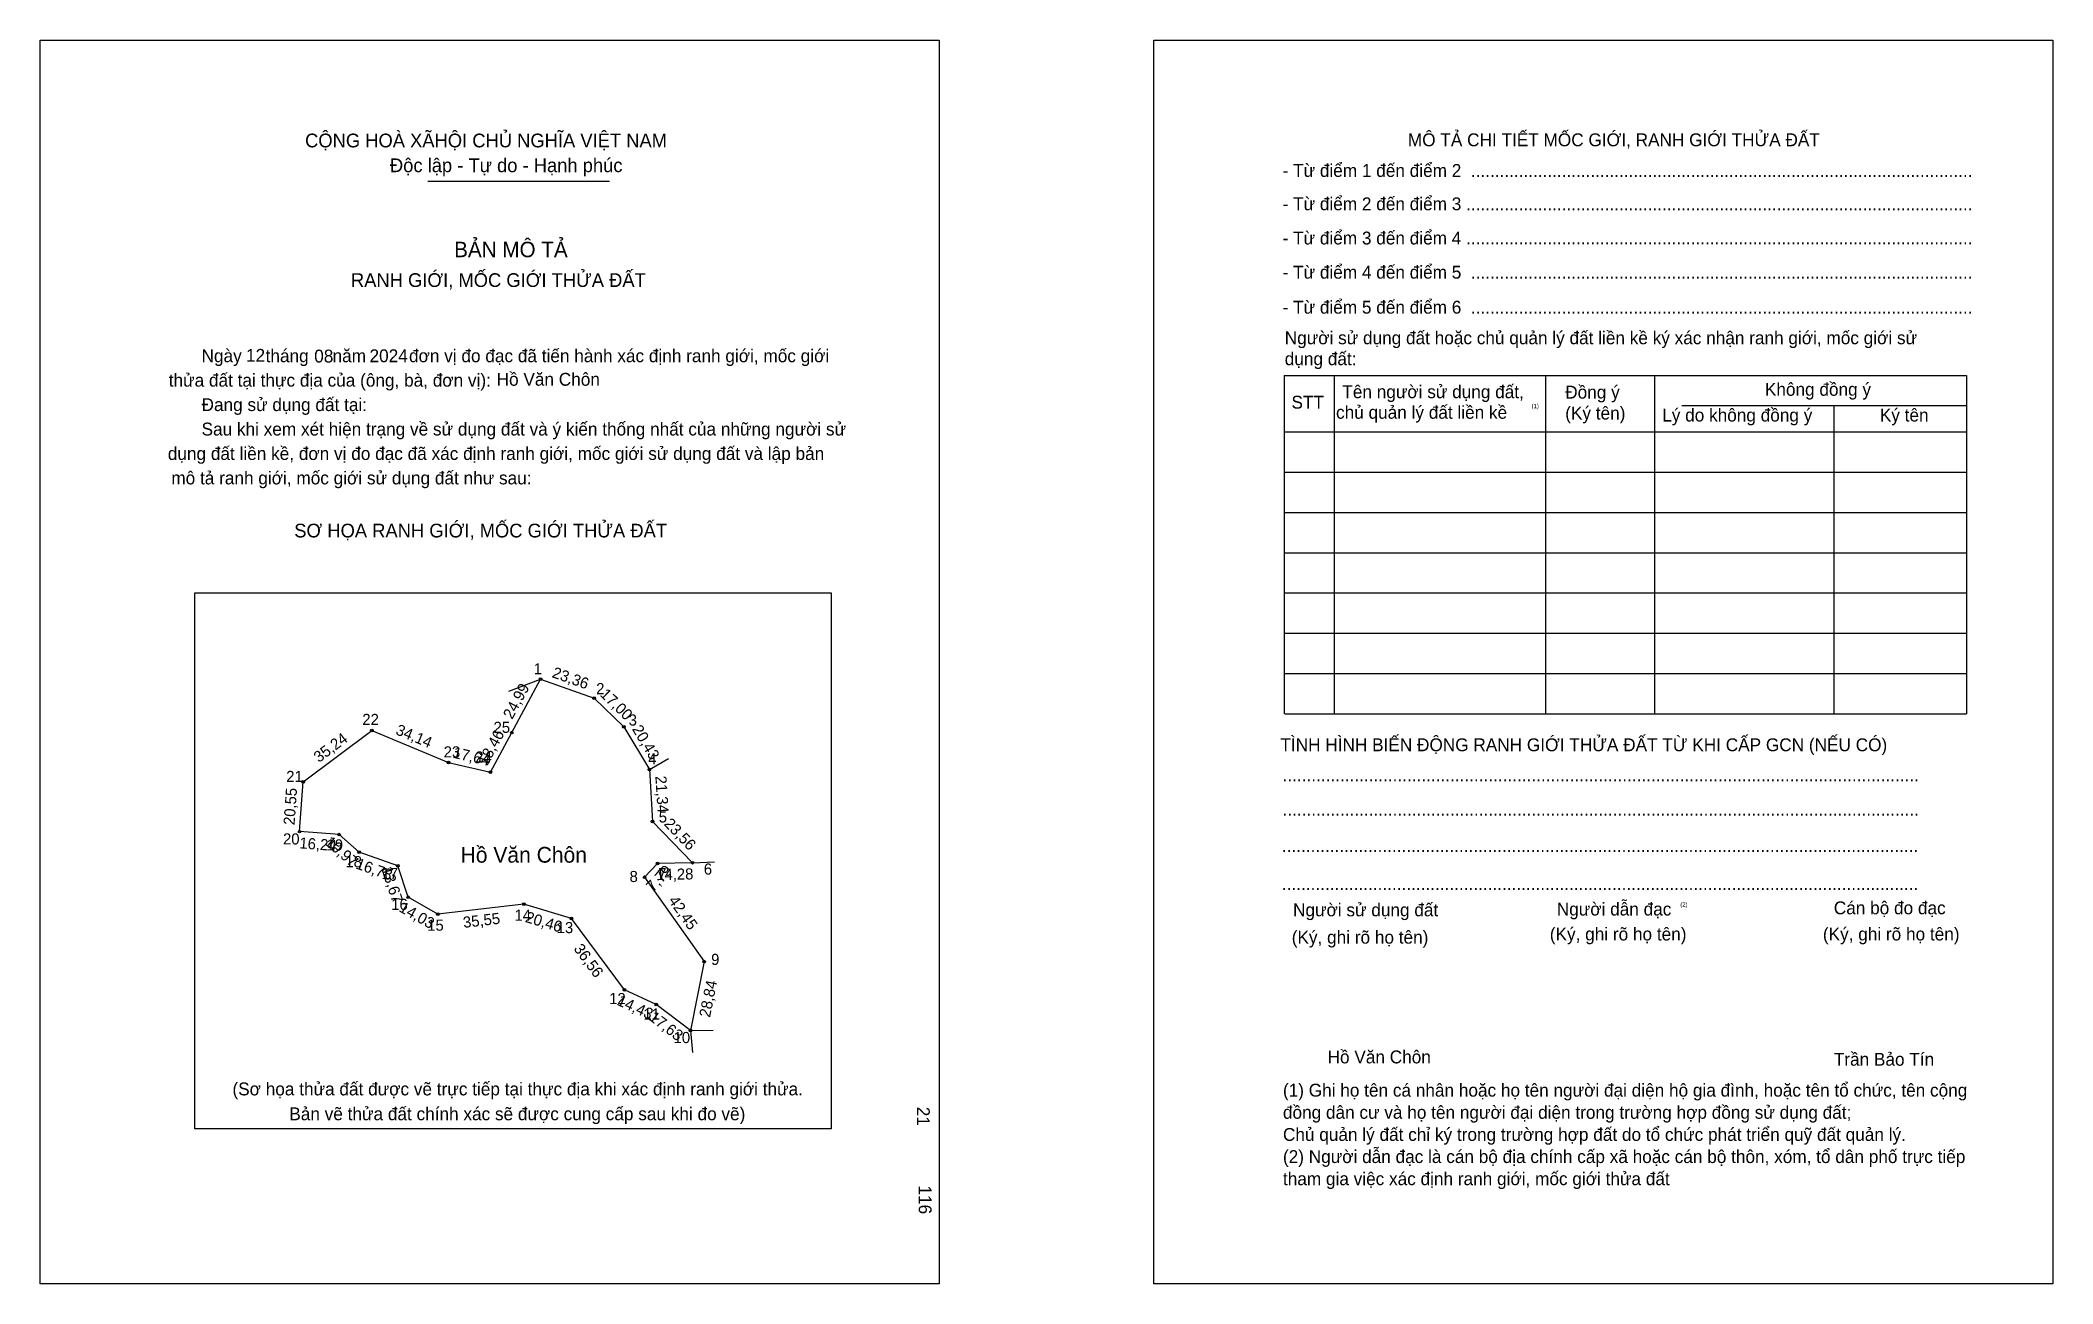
# Model space of a CAD drawing. Extents: x 547796 to 548623, y 1824743 to 1825254.
import ezdxf

# ---------------------------------------------------------------- set-up
doc = ezdxf.new("R2010")
doc.units = 0
for name, color, linetype in [('bmtKhungInTrang1', 7, 'Continuous'), ('bmtKhungInTrang2', 7, 'Continuous'), ('bmtNoiDung', 7, 'Continuous'), ('bmtTemplate', 7, 'Continuous'), ('CanhThua', 7, 'Continuous'), ('ChieuDaiCanhThua', 7, 'Continuous'), ('MocDinhThua', 7, 'Continuous'), ('RauThua', 7, 'Continuous'), ('SoHieuDinhThua', 7, 'Continuous'), ('TenChuSuDung', 7, 'Continuous')]:
    doc.layers.add(name, color=color, linetype=linetype)

msp = doc.modelspace()

# ---------------------------------------------------------------- linework, layer by layer
at = {"layer": 'bmtKhungInTrang1'}
msp.add_lwpolyline([(547796.35, 1825254.25), (548165.86, 1825254.25), (548165.86, 1824743.17), (547796.35, 1824743.17)], close=True, dxfattribs=at)
at = {"layer": 'bmtKhungInTrang2'}
msp.add_lwpolyline([(548253.98, 1825254.25), (548623.48, 1825254.25), (548623.48, 1824743.17), (548253.98, 1824743.17)], close=True, dxfattribs=at)
at = {"layer": 'bmtTemplate'}
for p, q in [((547955.59, 1825196.33), (548030.31, 1825196.33)), ((548328.1, 1825116.4), (548328.1, 1824977.46)), ((548415.03, 1825116.4), (548415.03, 1824977.46)), ((548459.74, 1825116.57), (548459.74, 1824977.46)), ((548588.1, 1825116.4), (548588.1, 1824977.46)), ((548471.09, 1825104.16), (548588.1, 1825104.16)), ((548307.84, 1825093.24), (548588.1, 1825093.24)), ((548307.84, 1825076.7), (548588.1, 1825076.7)), ((548307.84, 1825060.16), (548588.1, 1825060.16)), ((548307.84, 1825043.62), (548588.1, 1825043.62)), ((548307.84, 1825027.08), (548588.1, 1825027.08)), ((548307.84, 1825010.54), (548588.1, 1825010.54)), ((548307.84, 1824994), (548588.1, 1824994)), ((548307.84, 1824977.46), (548588.1, 1824977.46))]:
    msp.add_line(p, q, dxfattribs=at)
for points in [[(548307.66, 1825116.4), (548588.1, 1825116.4)], [(548307.66, 1825116.4), (548307.66, 1824977.46)], [(548533.56, 1825104), (548533.56, 1824977.46)]]:
    msp.add_lwpolyline(points, dxfattribs=at)
msp.add_lwpolyline([(547859.92, 1824806.83), (547859.92, 1825027.07), (548121.38, 1825027.07), (548121.38, 1824806.83)], close=True, dxfattribs=at)
at = {"layer": 'CanhThua'}
for p, q in [((547990.11, 1824969.69), (548002.01, 1824991.67)), ((548002.01, 1824991.67), (548024.03, 1824983.88)), ((548024.03, 1824983.88), (548036.24, 1824972.04)), ((547904.41, 1824949.5), (547932.66, 1824970.57)), ((547932.66, 1824970.57), (547964.17, 1824957.42)), ((547981.36, 1824953.44), (547990.11, 1824969.69)), ((548036.24, 1824972.04), (548046.69, 1824954.49)), ((547964.17, 1824957.42), (547981.36, 1824953.44)), ((548046.69, 1824954.49), (548048.03, 1824933.19)), ((547902.97, 1824928.99), (547904.41, 1824949.5)), ((547919.16, 1824927.75), (547902.97, 1824928.99)), ((548048.03, 1824933.19), (548064.37, 1824916.22)), ((547927.47, 1824920.59), (547919.16, 1824927.75)), ((547943.29, 1824914.98), (547927.47, 1824920.59)), ((547947.55, 1824901.99), (547943.29, 1824914.98)), ((548050.1, 1824915.89), (548044.75, 1824910.23)), ((548064.37, 1824916.22), (548050.1, 1824915.89)), ((548044.75, 1824910.23), (548069.24, 1824875.55)), ((547959.73, 1824895.04), (547947.55, 1824901.99)), ((547995.04, 1824899.19), (547959.73, 1824895.04)), ((548014.64, 1824893.29), (547995.04, 1824899.19)), ((548036.42, 1824863.93), (548014.64, 1824893.29)), ((548069.24, 1824875.55), (548063.58, 1824847.28)), ((548049.55, 1824857.95), (548036.42, 1824863.93)), ((548063.58, 1824847.28), (548049.55, 1824857.95))]:
    msp.add_line(p, q, dxfattribs=at)
at = {"layer": 'MocDinhThua'}
for centre in [(548002.01, 1824991.67), (548024.03, 1824983.88), (547932.66, 1824970.57), (547990.11, 1824969.69), (548036.24, 1824972.04), (547964.17, 1824957.42), (547981.36, 1824953.44), (548046.69, 1824954.49), (547904.41, 1824949.5), (547902.97, 1824928.99), (547919.16, 1824927.75), (548048.03, 1824933.19), (547927.47, 1824920.59), (547943.29, 1824914.98), (548050.1, 1824915.89), (548064.37, 1824916.22), (548044.75, 1824910.23), (547947.55, 1824901.99), (547959.73, 1824895.04), (547995.04, 1824899.19), (548014.64, 1824893.29), (548069.24, 1824875.55), (548036.42, 1824863.93), (548049.55, 1824857.95), (548063.58, 1824847.28)]:
    msp.add_circle(centre, 0.548, dxfattribs=at)
at = {"layer": 'RauThua'}
for p, q in [((547988.92, 1824986.68), (548002.01, 1824991.67)), ((548046.69, 1824954.49), (548054.57, 1824959.1)), ((548064.37, 1824916.22), (548073.48, 1824916.54)), ((548063.58, 1824847.28), (548072.91, 1824847.33)), ((548063.58, 1824847.28), (548064.38, 1824838.22))]:
    msp.add_line(p, q, dxfattribs=at)

# ---------------------------------------------------------------- texts
at = {"layer": 'bmtNoiDung'}
for s, p in [('12', (547880.91, 1825122.1)), ('08', (547908.95, 1825121.8)), ('2024', (547931.69, 1825121.92)), ('Hồ Văn Chôn', (547983.92, 1825112.26)), ('Hồ Văn Chôn', (548325.44, 1824833.75))]:
    msp.add_text(s, height=5.287, dxfattribs=at).set_placement(p)
for s, p in [('21', (548156.66, 1824815.92)), ('116', (548157.41, 1824783.57))]:
    msp.add_text(s, height=5.287, rotation=270, dxfattribs=at).set_placement(p)
at = {"layer": 'bmtTemplate'}
for s, height, p in [('CỘNG HOÀ XÃHỘI CHỦ NGHĨA VIỆT NAM', 5.6394, (547905.2, 1825210.23)), ('MÔ TẢ CHI TIẾT MỐC GIỚI, RANH GIỚI THỬA ĐẤT', 5.285, (548358.45, 1825210.68)), ('Độc lập - Tự do - Hạnh phúc', 5.6394, (547940.07, 1825200.03)), ('- Từ điểm 1 đến điểm 2  .........................................................................................................', 5.28496, (548306.94, 1825198.08)), ('- Từ điểm 2 đến điểm 3 ..........................................................................................................', 5.28496, (548306.94, 1825184.38)), ('- Từ điểm 3 đến điểm 4 ..........................................................................................................', 5.28496, (548306.94, 1825170.32)), ('BẢN MÔ TẢ', 6.344, (547966.47, 1825165.08)), ('RANH GIỚI, MỐC GIỚI THỬA ĐẤT', 5.6394, (547924.05, 1825152.85)), ('- Từ điểm 4 đến điểm 5  .........................................................................................................', 5.28496, (548306.94, 1825156.27)), ('- Từ điểm 5 đến điểm 6  .........................................................................................................', 5.28496, (548306.94, 1825141.88)), ('Người sử dụng đất hoặc chủ quản lý đất liền kề ký xác nhận ranh giới, mốc giới sử', 5.285, (548307.84, 1825129.3)), ('Ngày     tháng     năm         đơn vị đo đạc đã tiến hành xác định ranh giới, mốc giới ', 5.287, (547862.65, 1825121.92)), ('dụng đất:', 5.285, (548307.84, 1825120.7)), ('thửa đất tại thực địa của (ông, bà, đơn vị):', 5.287, (547849.17, 1825111.88)), ('Tên người sử dụng đất,', 5.285, (548331.51, 1825107.14)), ('Đồng ý', 5.285, (548423.11, 1825106.98)), ('Không đồng ý', 5.285, (548505.18, 1825108.13)), ('Đang sử dụng đất tại:', 5.287, (547862.65, 1825101.84)), ('STT', 5.285, (548310.6, 1825102.84)), ('chủ quản lý đất liền kề', 5.285, (548328.92, 1825098.69)), ('(1)', 1.762, (548409.3, 1825103.03)), ('(Ký tên)', 5.285, (548423.11, 1825098.37)), ('Lý do không đồng ý', 5.285, (548462.98, 1825097.55)), ('Ký tên', 5.285, (548552.41, 1825097.55)), ('Sau khi xem xét hiện trạng về sử dụng đất và ý kiến thống nhất của những người sử ', 5.287, (547862.65, 1825091.8)), ('dụng đất liền kề, đơn vị đo đạc đã xác định ranh giới, mốc giới sử dụng đất và lập bản', 5.287, (547848.78, 1825081.75)), ('mô tả ranh giới, mốc giới sử dụng đất như sau:', 5.287, (547850.23, 1825071.71)), ('SƠ HỌA RANH GIỚI, MỐC GIỚI THỬA ĐẤT', 5.6394, (547900.75, 1825049.9)), ('TÌNH HÌNH BIẾN ĐỘNG RANH GIỚI THỬA ĐẤT TỪ KHI CẤP GCN (NẾU CÓ)', 5.285, (548306.05, 1824962.04)), ('.....................................................................................................................................', 5.29289, (548306.94, 1824949.6)), ('.....................................................................................................................................', 5.29289, (548306.94, 1824935.54)), ('.....................................................................................................................................', 5.29289, (548306.67, 1824920.66)), ('.....................................................................................................................................', 5.29289, (548306.67, 1824904.94)), ('Người sử dụng đất', 5.285, (548311.25, 1824894.19)), ('Người dẫn đạc', 5.285, (548419.65, 1824894.52)), ('(2)', 1.762, (548470.4, 1824898.17)), ('Cán bộ đo đạc', 5.285, (548533.5, 1824895.02)), ('(Ký, ghi rõ họ tên)', 5.285, (548310.71, 1824882.95)), ('(Ký, ghi rõ họ tên)', 5.285, (548416.78, 1824884.27)), ('(Ký, ghi rõ họ tên)', 5.285, (548529.01, 1824884.27)), ('Trần Bảo Tín', 5.285, (548533.5, 1824832.79)), ('(Sơ họa thửa đất được vẽ trực tiếp tại thực địa khi xác định ranh giới thửa.', 5.287, (547875.35, 1824820.59)), ('(1) Ghi họ tên cá nhân hoặc họ tên người đại diện hộ gia đình, hoặc tên tổ chức, tên cộng', 5.285, (548307.1, 1824820.08)), ('Bản vẽ thửa đất chính xác sẽ được cung cấp sau khi đo vẽ)', 5.287, (547898.72, 1824810.37)), ('đồng dân cư và họ tên người đại diện trong trường hợp đồng sử dụng đất;', 5.285, (548307.1, 1824810.98)), ('Chủ quản lý đất chỉ ký trong trường hợp đất do tổ chức phát triển quỹ đất quản lý.', 5.285, (548307.1, 1824801.89)), ('(2) Người dẫn đạc là cán bộ địa chính cấp xã hoặc cán bộ thôn, xóm, tổ dân phố trực tiếp', 5.285, (548307.1, 1824792.79)), ('tham gia việc xác định ranh giới, mốc giới thửa đất', 5.285, (548307.1, 1824783.69))]:
    msp.add_text(s, height=height, dxfattribs=at).set_placement(p)
at = {"layer": 'ChieuDaiCanhThua'}
for s, rotation, p in [('23,36', 340.52323, (548006.39, 1824992.54)), ('24,99', 61.548, (547990.31, 1824974.87)), ('17,00', 315.87935, (548026.1, 1824985.05)), ('35,24', 36.72163, (547910.89, 1824957.18)), ('34,14', 337.35186, (547942.07, 1824969.12)), ('18,46', 61.69798, (547980, 1824955.75)), ('20,43', 300.75738, (548039.42, 1824971.17)), ('17,64', 346.9696, (547965.65, 1824959.42)), ('20,55', 85.9849, (547900.86, 1824931.57)), ('21,34', 273.61284, (548049.14, 1824951.8)), ('23,56', 313.93011, (548052.41, 1824931.94)), ('16,24', 355.60617, (547902.73, 1824922.14)), ('10,97', 319.25481, (547912.9, 1824924.09)), ('16,78', 340.4594, (547925.69, 1824913.95)), ('13,67', 288.17112, (547936.46, 1824913.8)), ('7,79', 46.6339, (548048.24, 1824903.94)), ('14,28', 1.32056, (548049.55, 1824909.02)), ('14,03', 330.27588, (547943.43, 1824896.45)), ('35,55', 6.70504, (547970.38, 1824889.39)), ('20,46', 343.26213, (547995.36, 1824891.93)), ('42,45', 305.22641, (548054.33, 1824900.63)), ('36,56', 306.56995, (548015.35, 1824880.83)), ('28,84', 78.67409, (548071.59, 1824852.39)), ('14,43', 335.513, (548033.01, 1824857.95)), ('17,63', 322.73742, (548046.17, 1824851.91))]:
    msp.add_text(s, height=4.57, rotation=rotation, dxfattribs=at).set_placement(p)
at = {"layer": 'SoHieuDinhThua'}
for s, p in [('1', (547999.18, 1824993.65)), ('2', (548024.84, 1824985.48)), ('22', (547928.72, 1824972.82)), ('25', (547982.66, 1824969.58)), ('3', (548038.19, 1824972.59)), ('23', (547962.16, 1824959.49)), ('24', (547975.14, 1824957.4)), ('4', (548046.21, 1824956.63)), ('21', (547897.44, 1824949.4)), ('5', (548050.56, 1824932.74)), ('20', (547896.12, 1824923.72)), ('19', (547914, 1824921.25)), ('18', (547921.77, 1824914.35)), ('17', (547936.61, 1824909.5)), ('8', (548038.56, 1824908.27)), ('7', (548050.33, 1824909.43)), ('6', (548069.08, 1824911.33)), ('16', (547940.6, 1824896.82)), ('14', (547991.25, 1824892.35)), ('15', (547955.4, 1824888.27)), ('13', (548008.6, 1824887.27)), ('9', (548072.08, 1824874.21)), ('12', (548030.16, 1824858.09)), ('11', (548044.24, 1824851.74)), ('10', (548056.66, 1824842.09))]:
    msp.add_text(s, height=4.57, dxfattribs=at).set_placement(p)
at = {"layer": 'TenChuSuDung'}
msp.add_text('Hồ Văn Chôn', height=6.467, dxfattribs=at).set_placement((547969.12, 1824916.24))

doc.saveas('drawing.dxf')
